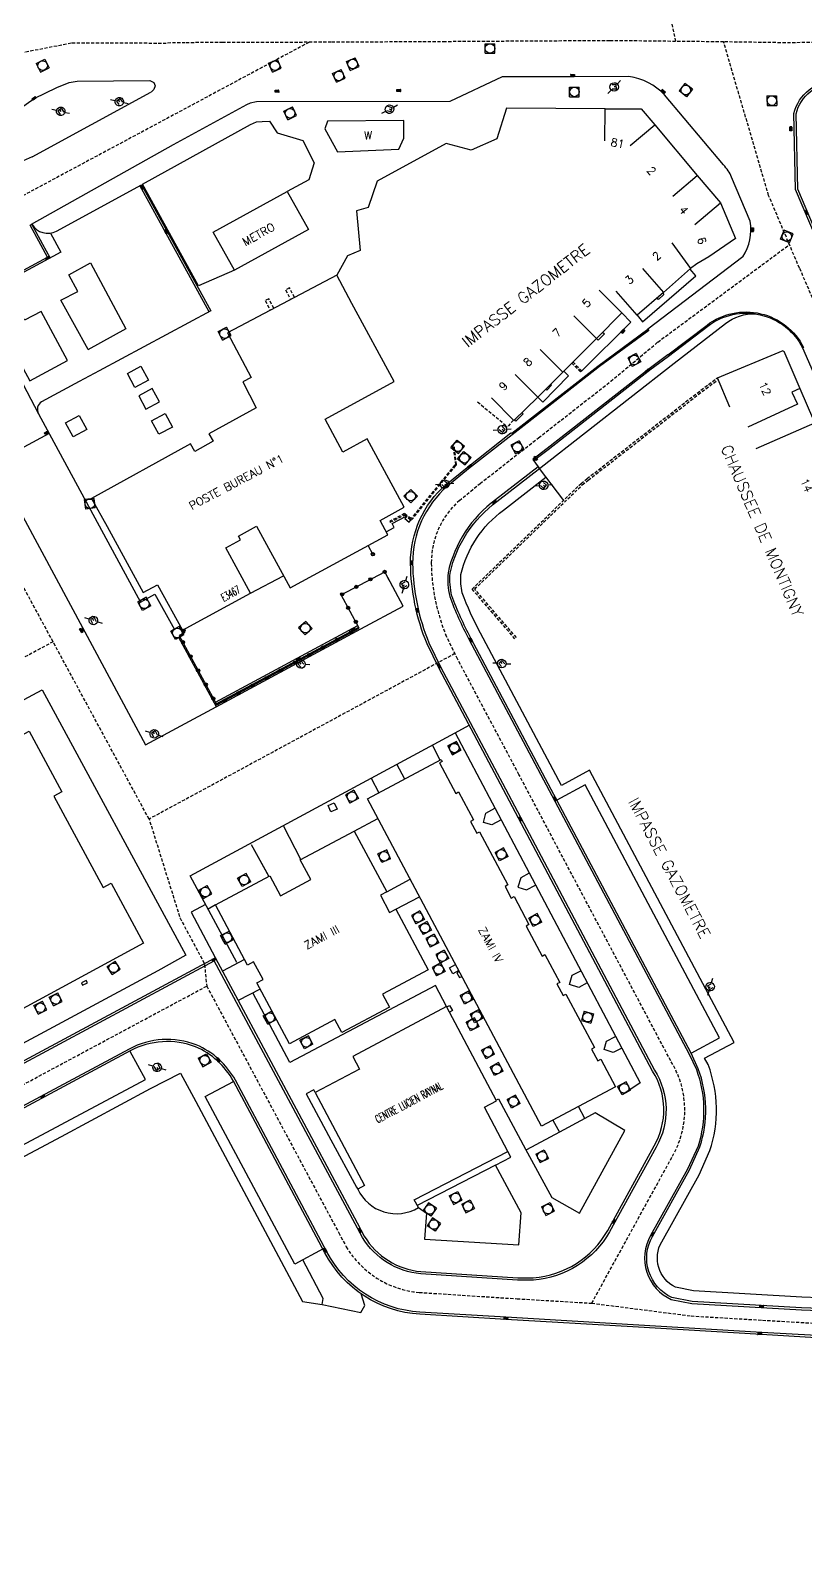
# Model space of a CAD drawing. Header units: millimetres. Extents: x 156998 to 158000, y 123000 to 124000.
# Drawn here: x 157484.7 to 157605.7, y 123261.2 to 123499.2 of the extents above; entities that cross this region are included whole.
import ezdxf
from ezdxf.enums import TextEntityAlignment as Align

# ---------------------------------------------------------------- set-up
doc = ezdxf.new("R2010")
doc.units = ezdxf.units.MM
doc.linetypes.add('DASHED', pattern=[0.75, 0.5, -0.25])
doc.layers.get('0').update_dxf_attribs({"linetype": 'CONTINUOUS'})
for name, color, linetype in [('W0001', 6, 'DASHED'), ('W0008', 7, 'CONTINUOUS'), ('W0100', 7, 'CONTINUOUS'), ('W0112', 1, 'DASHED'), ('W0302', 3, 'CONTINUOUS'), ('W0322', 7, 'CONTINUOUS'), ('W0334', 7, 'CONTINUOUS'), ('W0400', 7, 'CONTINUOUS'), ('W0420', 7, 'CONTINUOUS'), ('W0471', 7, 'CONTINUOUS'), ('W0984', 7, 'CONTINUOUS'), ('W0989', 7, 'CONTINUOUS'), ('W0991', 7, 'CONTINUOUS'), ('W1102', 7, 'CONTINUOUS')]:
    doc.layers.add(name, color=color, linetype=linetype)
doc.styles.get("Standard").update_dxf_attribs({"font": 'romans.shx', "width": 0.85})

# ---------------------------------------------------------------- blocks, each defined once
blk = doc.blocks.new('T420')
for p, q in [((0.75, 0.75), (-0.75, 0.75)), ((-0.75, 0.75), (-0.75, -0.75)), ((0.75, 0.75), (0.75, -0.75)), ((0.75, -0.75), (-0.75, -0.75))]:
    blk.add_line(p, q)
blk.add_ellipse((0, 0), major_axis=(-0.53, 0.53), ratio=1, start_param=3.926991, end_param=10.210176)
blk = doc.blocks.new('T400')
for p, q in [((-0.15, 0.3), (0.15, 0.3)), ((-0.15, -0.25), (-0.15, 0.3)), ((-0.15, 0.15), (0.15, 0.15)), ((-0.15, 0), (0.15, 0)), ((0.15, 0.3), (0.15, -0.25)), ((-0.15, -0.15), (0.15, -0.15)), ((-0.15, -0.25), (-0.15, -0.3)), ((-0.15, -0.3), (0.15, -0.3)), ((0.15, -0.3), (0.15, -0.25))]:
    blk.add_line(p, q)
blk = doc.blocks.new('T471')
for p, q in [((-0.333334, 0.333334), (-0.333334, -0.333334)), ((-0.333334, 0.333334), (0.333334, 0.333334)), ((-0.333334, 0), (0, 0)), ((0.500001, 0.500001), (1.000002, 1.000002)), ((-0.500001, -0.500001), (-1.000002, -1.000002)), ((-0.333334, -0.333334), (0.333334, -0.333334))]:
    blk.add_line(p, q)
blk.add_ellipse((0, 0), major_axis=(0.471405, 0.471405), ratio=1, start_param=5.4977871438, end_param=11.780972451)
blk = doc.blocks.new('t322o')
at = {"color": 0, "linetype": 'Continuous'}
for radius in [0.25, 0.15]:
    blk.add_circle((0, 0), radius, dxfattribs=at)

msp = doc.modelspace()

# ---------------------------------------------------------------- linework, layer by layer
at = {"layer": 'W0001'}
for points in [[(157578.19, 123531.76), (157585.39, 123497.49, -0.393064)], [(157604.77, 123462.05), (157599.95, 123473.43), (157592.92, 123497.41, -0.353818)], [(157480.81, 123471.95, -0.069839), (157470.29, 123460.71), (157438.22, 123443.42), (157403.13, 123424.51, 0.240092), (157396.57, 123414.99, 0.155676), (157397.76, 123407.16), (157399.15, 123404.49), (157413.07, 123378.62), (157419.51, 123366.65), (157426.31, 123354.25), (157427.08, 123352.83), (157440.87, 123327.23, 0.420519), (157458.88, 123321.27), (157512.18, 123349.88), (157532.8, 123311.35), (157533.97, 123309.16, 0.240605), (157545.37, 123302.02), (157560.65, 123301.03), (157572.33, 123300.34), (157587.84, 123298.35), (157598.99, 123297.68), (157607.5, 123297.19)], [(157604.77, 123462.05), (157613.88, 123440.88), (157623.36, 123418.72), (157628.73, 123406.17), (157630.94, 123400.68, -0.021797), (157640.61, 123367.47), (157646.54, 123344.64), (157651.08, 123327), (157651.67, 123325.02), (157655.63, 123312.42), (157659.09, 123302.14), (157666.35, 123287.26), (157676, 123267.79), (157687.08, 123245.3), (157687.97, 123242.99), (157706.28, 123205.67), (157711.3, 123195.49, -0.021177), (157719.71, 123173.9, -0.033563), (157730.22, 123136.56), (157732.5, 123124.81), (157736.92, 123099.46), (157744.77, 123054.45), (157754.21, 123000)], [(157572.33, 123300.34), (157584.93, 123323.3, 0.276548), (157584.65, 123338.21), (157560.95, 123382.93), (157551.36, 123400.99), (157549.55, 123404.71, -0.093691), (157547.26, 123415.96, -0.217665), (157551.65, 123425.76), (157554.88, 123428.4), (157564.02, 123435.56), (157575.3, 123444.38), (157582.64, 123450.51)]]:
    msp.add_lwpolyline(points, format="xyb", dxfattribs=at)
for points in [[(157856.74, 123526.07), (157842.84, 123522.11), (157832.67, 123519.6), (157824.77, 123517.72), (157803.93, 123513.32), (157788.99, 123510.41), (157771.61, 123507.33), (157761.98, 123505.83), (157738.53, 123502.7), (157714.62, 123500.05), (157698.13, 123498.7), (157693.24, 123498.4), (157671.43, 123497.59), (157657.19, 123497.45), (157639.48, 123497.37), (157621.38, 123497.35), (157601.82, 123497.28), (157592.92, 123497.41), (157575.15, 123497.6), (157549.46, 123497.44), (157531.64, 123497.35), (157514.7, 123497.32), (157508.83, 123497.28), (157506.03, 123497.23)], [(157460.45, 123496.51), (157481.68, 123495.43), (157491.12, 123497.27), (157506.04, 123497.23)], [(157582.64, 123450.51), (157603.28, 123465.8)], [(157488.18, 123403.68), (157419.51, 123366.65)]]:
    msp.add_lwpolyline(points, dxfattribs=at)
at = {"layer": 'W0001', "flags": 128}
for points in [[(157528.15, 123497.34), (157480.81, 123471.95)], [(157503.18, 123375.98), (157460.23, 123455.29)], [(157550.95, 123401.84), (157503.18, 123375.98), (157508.02, 123360.49), (157511.82, 123353.42), (157512.18, 123349.88)]]:
    msp.add_lwpolyline(points, dxfattribs=at)
at = {"layer": 'W0008'}
msp.add_line((157484.93, 123479.45), (157503.46, 123489.57), dxfattribs=at)
for points in [[(157608.62, 123463.84), (157604.16, 123474.34), (157603.88, 123486.21, -0.336128), (157610.39, 123491.43), (157631.57, 123491.47), (157670.7, 123491.75, 0.02639), (157716.86, 123494.41), (157729.39, 123495.75, -0.2445), (157736.3, 123491.28), (157736, 123491.08), (157741.33, 123477.19)], [(157595.93, 123463.84, 0.189833), (157597.06, 123469.38), (157594.17, 123476.26, 0.095956), (157592.89, 123478.18), (157583.7, 123489.13, 0.170819), (157578.14, 123492), (157569.57, 123491.97), (157558.31, 123491.94), (157550.16, 123488.11), (157519.96, 123488.05), (157518.99, 123487.86), (157518.4, 123487.6), (157506.92, 123481.33), (157484.77, 123468.86)], [(157478.03, 123401.63), (157429.85, 123375.69, -0.390352), (157416.33, 123379.03), (157415.48, 123380.57), (157400.96, 123407.52), (157399.99, 123409.62, -0.074917), (157399.43, 123412.91, -0.072747), (157399.83, 123415.85, -0.208249), (157404.97, 123422.11), (157452.23, 123447.66), (157474.92, 123459.87), (157477.85, 123458.68), (157487.32, 123463.78), (157486.32, 123465.59), (157484.62, 123468.78), (157484.77, 123468.86)], [(157595.93, 123463.84, -0.052556), (157595.93, 123463.84), (157581.09, 123452.53)], [(157584.2, 123448.49), (157590.33, 123453.17, -0.468427), (157605.41, 123449.66), (157605.26, 123449.6), (157609.8, 123439.13), (157619.28, 123416.98), (157624.63, 123404.47), (157626.78, 123399.14, -0.021738), (157636.31, 123366.38), (157642.24, 123343.53), (157646.73, 123326.09), (157647.11, 123323.69), (157647.26, 123323.71, -0.272484), (157645.12, 123319.29), (157635.23, 123312.17), (157625.15, 123304.83)], [(157581.09, 123452.53), (157581.23, 123452.33), (157573.51, 123446.68), (157562.22, 123437.85), (157553.06, 123430.68), (157549.77, 123427.99, 0.218723), (157544.34, 123415.93, 0.094505), (157546.89, 123403.51), (157548.76, 123399.66), (157558.37, 123381.57), (157582.12, 123336.75, -0.279429), (157582.38, 123324.73), (157575.12, 123311.5, -0.248898), (157563.2, 123303.95), (157560.75, 123303.95), (157545.6, 123304.93, -0.238406), (157536.51, 123310.6), (157535.37, 123312.72), (157513.37, 123353.83)], [(157584.2, 123448.49), (157581.29, 123446.31), (157565.37, 123433.88), (157563.1, 123432.15), (157563.95, 123431.04), (157557.31, 123425.85, 0.183686), (157549.87, 123414.46, 0.071054), (157550.13, 123410.76, 0.032826), (157553.13, 123404.1), (157566.58, 123378.77), (157587.54, 123339.27), (157588.66, 123336.84, -0.168044), (157588.93, 123324.89), (157587.29, 123321.29), (157581.52, 123310.9, 0.442775), (157584.75, 123300.92), (157587.96, 123300.27), (157605.06, 123299.29), (157609.38, 123299.14), (157611.66, 123299.15), (157611.65, 123299.25, 0.121993), (157622.08, 123302.69), (157625.15, 123304.83)], [(157480.82, 123396.4), (157432.75, 123370.47, 0.416407), (157428.36, 123356.57), (157429.65, 123354.22), (157443.46, 123328.56, 0.421405), (157457.52, 123323.85), (157513.37, 123353.83)], [(157607.41, 123295.27), (157598.88, 123295.76), (157578.77, 123296.97), (157558.9, 123298.14), (157545.49, 123298.95, -0.264881), (157530.95, 123308.38), (157516.66, 123335.17, 0.168634), (157510.55, 123340.71, 0.217914), (157500.08, 123340.05), (157486.19, 123332.59), (157460.7, 123318.91), (157458.73, 123317.96, -0.354688), (157439.32, 123323.87), (157438.12, 123325.98), (157432.14, 123336.95, 0.172126), (157424.32, 123343.72, 0.215736), (157411.38, 123342.9, 0.140199), (157405.19, 123336.96, 0.156378), (157403.25, 123327.46, 0.080887), (157405.04, 123321.76, 0.138552), (157406.89, 123319.63, 0.138552)]]:
    msp.add_lwpolyline(points, format="xyb", dxfattribs=at)
msp.add_lwpolyline([(157484.93, 123479.46), (157483.5, 123478.83), (157482.6, 123478.64), (157481.4, 123478.7), (157480.34, 123479.4), (157479.92, 123480.47), (157480, 123481.35), (157480.51, 123483.24), (157481.45, 123485.1), (157483.07, 123487.03), (157485.22, 123488.58), (157488.76, 123490.29), (157490.67, 123491.06), (157491.94, 123491.3), (157503.27, 123491.36), (157503.93, 123491.08), (157504.14, 123490.55), (157503.94, 123489.96), (157503.48, 123489.56)], dxfattribs=at)
at = {"layer": 'W0100'}
for points in [[(157574.37, 123481.97), (157574.4, 123486.97), (157580.05, 123486.94), (157582.16, 123484.44), (157588.81, 123476.55), (157592.44, 123472.26), (157594.8, 123466.7)], [(157594.8, 123466.7), (157590.59, 123463.84)], [(157590.59, 123463.84), (157588.74, 123462.71), (157587.77, 123462), (157583.53, 123458.27), (157579.42, 123454.69), (157576.12, 123458.44)], [(157534.83, 123456.53), (157532.5, 123460.96), (157515.44, 123451.96), (157519.13, 123444.96), (157517.82, 123444.28), (157519.91, 123440.25), (157512.53, 123436.19), (157513.17, 123435.01), (157510.3, 123433.43), (157509.65, 123434.6), (157494.2, 123426.09), (157496.62, 123421.71)], [(157573.49, 123458.62), (157577.03, 123455.08), (157573.04, 123451.09), (157567.81, 123445.83), (157563.91, 123441.92), (157560.15, 123438.23), (157556.65, 123441.8)], [(157496.62, 123421.71), (157502.27, 123411.37), (157504.5, 123412.6), (157508.4, 123405.47), (157519.03, 123411.28), (157515.15, 123418.38), (157517.44, 123419.63), (157517.13, 123420.19), (157519.94, 123421.73), (157525.19, 123412.11), (157540.49, 123420.37), (157540.49, 123420.39), (157539.26, 123422.65), (157543.02, 123424.7), (157537.22, 123435.37), (157533.46, 123433.33), (157530.67, 123438.47), (157541.46, 123444.33), (157534.83, 123456.53)], [(157593.88, 123440.32), (157591.95, 123444.93), (157602.2, 123449.2), (157602.26, 123449.07), (157602.35, 123449.11), (157604.84, 123443.24), (157603.59, 123442.66), (157604.44, 123440.82), (157596.69, 123437.23)], [(157597.98, 123433.86), (157607.15, 123437.87), (157608.66, 123434.32), (157610.86, 123429.21), (157613.78, 123422.39), (157615.87, 123417.65), (157620, 123408.06), (157622.96, 123401.39), (157624.95, 123394.88), (157629.18, 123380.6), (157631.07, 123374.62), (157632.76, 123367.88), (157634.14, 123362.7), (157635.63, 123356.86), (157636.8, 123352.38), (157632.08, 123350.63)], [(157564.49, 123327.99), (157537.31, 123379.13), (157548.81, 123385.27), (157548.97, 123385), (157548.52, 123384.76), (157551.07, 123379.97), (157551.52, 123380.21), (157553.84, 123375.85), (157553.38, 123375.61), (157554.36, 123373.78), (157554.81, 123374.01), (157559.23, 123365.7), (157558.78, 123365.46), (157559.76, 123363.63), (157560.21, 123363.87), (157562.52, 123359.51), (157562.07, 123359.27), (157564.57, 123354.58), (157565.01, 123354.81), (157567.32, 123350.46), (157566.88, 123350.23), (157567.86, 123348.4), (157568.3, 123348.63), (157572.74, 123340.28), (157572.3, 123340.05), (157573.27, 123338.22), (157573.72, 123338.45), (157576.02, 123334.12)], [(157576.02, 123334.12), (157564.49, 123327.99)]]:
    msp.add_lwpolyline(points, dxfattribs=at)
for points in [[(157531.07, 123485.01), (157530.63, 123483.81), (157532.61, 123480.23), (157542.17, 123480.67), (157542.99, 123482.37), (157542.97, 123485.15)], [(157528.08, 123468.09), (157516.51, 123461.74), (157513.17, 123467.66), (157524.74, 123474.01)], [(157450.38, 123340.68), (157442.69, 123354.94), (157441.5, 123354.3), (157436.39, 123363.84), (157484.44, 123389.73), (157489.57, 123380.25), (157488.32, 123379.57), (157496.03, 123365.31), (157497.27, 123365.98), (157502.33, 123356.61), (157454.31, 123330.54), (157449.19, 123340.04)], [(157549.57, 123382.79), (157549.57, 123382.79)], [(157533.27, 123342.61), (157532.19, 123344.64), (157525.09, 123340.85), (157520.02, 123350.37), (157521, 123350.89), (157519.51, 123353.68), (157518.53, 123353.16), (157513.55, 123362.56), (157522.05, 123367.1), (157523.69, 123364.01), (157528.42, 123366.53), (157526.77, 123369.62), (157535.22, 123374.1), (157540.29, 123364.59), (157539.31, 123364.07), (157540.74, 123361.38), (157541.72, 123361.9), (157546.78, 123352.41), (157539.65, 123348.61), (157540.73, 123346.58)]]:
    msp.add_lwpolyline(points, close=True, dxfattribs=at)
msp.add_lwpolyline([(157544.61, 123316.51), (157559.24, 123324.03), (157555.56, 123330.97), (157557.45, 123331.97), (157549.66, 123346.67), (157534.98, 123338.88), (157536.02, 123336.91), (157529.13, 123333.25), (157536.83, 123318.73), (157535.77, 123318.17, 0.446764), (157545.24, 123315.28)], format="xyb", close=True, dxfattribs=at)
at = {"layer": 'W0112'}
for points in [[(157522.67, 123455.77), (157521.88, 123457.28), (157521.32, 123456.98), (157522.11, 123455.48)], [(157525.9, 123457.48), (157525.11, 123458.98), (157524.5, 123458.66), (157525.29, 123457.16)], [(157569.37, 123447.4), (157570.75, 123446.03), (157570.57, 123445.86), (157569.2, 123447.23)], [(157588.78, 123442.55), (157591.95, 123444.93)], [(157588.96, 123442.31), (157592.07, 123444.65)], [(157560.33, 123404.14), (157553.63, 123411.92), (157570.65, 123428.41), (157571.6, 123429.18), (157588.78, 123442.55)], [(157560.56, 123404.33), (157554.04, 123411.9), (157570.85, 123428.19), (157571.78, 123428.94), (157588.96, 123442.31)], [(157560.08, 123438.3), (157559.09, 123437.18), (157558.87, 123437.38), (157558.92, 123437.44), (157554.5, 123441.1)]]:
    msp.add_lwpolyline(points, dxfattribs=at)
for points in [[(157550.68, 123434.06), (157551.03, 123431.32), (157551.2, 123431.34), (157550.86, 123434.08)], [(157551.02, 123431.15), (157550.89, 123431.27), (157544.11, 123422.92), (157543.08, 123423.71), (157540.77, 123422.5), (157540.85, 123422.35), (157543.07, 123423.5), (157544.14, 123422.68)]]:
    msp.add_lwpolyline(points, close=True, dxfattribs=at)
at = {"layer": 'W0302'}
msp.add_lwpolyline([(157530.24, 123300.14), (157536.28, 123298.89), (157536.9, 123299.97), (157536.29, 123301.8)], dxfattribs=at)
at = {"layer": 'W0322'}
for points in [[(157538.14, 123417.36), (157537.46, 123418.61)], [(157508.54, 123405.42), (157508.72, 123405.08), (157507.9, 123404.67), (157513.76, 123393.81), (157535.99, 123405.83), (157533.17, 123411.01), (157539.99, 123414.62), (157540.58, 123413.42)], [(157508.54, 123405.42), (157508.72, 123405.08), (157507.9, 123404.67), (157513.76, 123393.81), (157535.99, 123405.83), (157533.17, 123411.01), (157539.99, 123414.62), (157540.58, 123413.42)]]:
    msp.add_lwpolyline(points, dxfattribs=at)
at = {"layer": 'W0334'}
for points in [[(157609, 123463.84), (157604.51, 123474.42), (157604.23, 123486.17, -0.333946), (157610.39, 123491.08), (157631.57, 123491.12), (157670.7, 123491.4, 0.02639), (157716.89, 123494.06), (157729.36, 123495.39, -0.245351), (157736, 123491.08)], [(157484.87, 123468.92, 0.402391), (157488.73, 123467.85), (157502, 123475.1), (157512.8, 123455.37), (157495.38, 123445.99), (157492.26, 123444.34), (157486.39, 123441.19, 0.413745), (157485.92, 123439.31)], [(157487.76, 123467.53), (157489.42, 123464.57), (157477.89, 123458.38, 0.352467), (157477.06, 123455.64), (157482.86, 123445.06), (157485.92, 123439.31), (157501.82, 123409.89), (157504.08, 123411.12), (157507.16, 123405.58), (157506.63, 123405.27), (157507.21, 123404.12), (157507.79, 123404.42), (157513.68, 123393.55)], [(157584.32, 123448.33), (157590.45, 123453.01, -0.468152), (157605.26, 123449.6)], [(157585.2, 123447.19), (157593.23, 123453.39, -0.179293), (157597.88, 123454.92)], [(157512.01, 123362.64), (157509.73, 123361.42), (157513.5, 123354.34), (157535.68, 123312.89), (157536.8, 123310.8, 0.239107), (157545.62, 123305.28), (157560.76, 123304.3), (157563.19, 123304.3, 0.248598), (157574.81, 123311.67), (157582.08, 123324.9, 0.277816), (157581.83, 123336.6), (157558.08, 123381.42), (157548.47, 123399.52), (157546.59, 123403.38, -0.094589), (157544.02, 123415.93, -0.218822), (157549.56, 123428.24), (157552.86, 123430.93), (157559.69, 123436.31), (157559.86, 123436.28), (157573.28, 123446.74), (157581.09, 123452.53)], [(157625.06, 123304.95), (157621.96, 123302.87, -0.127258), (157611.29, 123299.47), (157611.29, 123299.47), (157609.39, 123299.46), (157605.07, 123299.62), (157588, 123300.59), (157584.85, 123301.23, -0.441286), (157581.8, 123310.74), (157587.58, 123321.15), (157589.23, 123324.78, 0.168479), (157588.96, 123336.96), (157587.84, 123339.42), (157566.88, 123378.93), (157553.43, 123404.26, -0.032715), (157550.46, 123410.85, -0.070093), (157550.2, 123414.41, -0.183426), (157557.52, 123425.58), (157564.43, 123430.98), (157585.2, 123447.19)], [(157567.58, 123381.23), (157554.93, 123405.05, -0.032121), (157552.09, 123411.33, -0.064526), (157551.89, 123414.17, -0.181931), (157558.54, 123424.22), (157565.15, 123429.39)], [(157607.89, 123301.19), (157605.15, 123301.29), (157588.22, 123302.25), (157585.39, 123302.83, -0.431483), (157583.25, 123309.92), (157589.08, 123320.39), (157590.79, 123324.17, 0.170558), (157590.51, 123337.61), (157589.94, 123338.62), (157594.59, 123341.09), (157571.97, 123383.62), (157567.58, 123381.23)], [(157432.9, 123370.17, 0.416326), (157428.66, 123356.73), (157429.95, 123354.38), (157443.76, 123328.72, 0.421532), (157457.36, 123324.15), (157513.49, 123354.32)], [(157607.4, 123294.93), (157598.86, 123295.42), (157578.75, 123296.63), (157558.88, 123297.81), (157545.47, 123298.62, -0.264842), (157530.65, 123308.23), (157516.37, 123335.01, 0.168472), (157510.43, 123340.4, 0.217782), (157500.24, 123339.76), (157486.35, 123332.3), (157460.85, 123318.61), (157458.86, 123317.65, -0.355092), (157439.04, 123323.69), (157437.83, 123325.82), (157431.85, 123336.78, 0.172046), (157424.2, 123343.41, 0.215709), (157411.54, 123342.61, 0.140162), (157405.48, 123336.79, 0.156393), (157403.59, 123327.49, 0.080946), (157405.35, 123321.9)]]:
    msp.add_lwpolyline(points, format="xyb", dxfattribs=at)
for points in [[(157574.4, 123486.97), (157559, 123487.04), (157557.48, 123482.26), (157553.47, 123480.47), (157549.58, 123481.56), (157538.79, 123475.66), (157537.41, 123471.54), (157535.58, 123471), (157536.16, 123464.82), (157534.19, 123463.96), (157532.5, 123460.96)], [(157516.51, 123461.74), (157510.92, 123459.3), (157502.16, 123475.19), (157519.03, 123484.49), (157519.94, 123484.93), (157520.86, 123484.99), (157522, 123485), (157523.21, 123483.21), (157527.18, 123481.98), (157528.97, 123478.52), (157528.11, 123475.85), (157524.74, 123474.01)], [(157487.71, 123463.65), (157486.56, 123465.73), (157484.87, 123468.92)], [(157493.67, 123449.33), (157489.41, 123457.06), (157492.05, 123458.42), (157490.62, 123461.04), (157494.02, 123462.89), (157499.57, 123452.58), (157493.6, 123449.29)], [(157579.42, 123454.69), (157580.27, 123453.68), (157588.59, 123460.87), (157587.67, 123461.92)], [(157583.41, 123458.16), (157583.6, 123457.94), (157582.74, 123457.17), (157582.54, 123457.4)], [(157484.53, 123444.43), (157490.45, 123447.63), (157486.33, 123455.31), (157483.72, 123453.94), (157482.32, 123456.58), (157478.94, 123454.79), (157484.53, 123444.43)], [(157577.03, 123455.08), (157578.41, 123453.61), (157570.75, 123446.03)], [(157574.02, 123452.06), (157574.29, 123451.79), (157573.3, 123450.79), (157573.04, 123451.09)], [(157563.22, 123431.99), (157565.49, 123433.72), (157581.41, 123446.16), (157584.32, 123448.33)], [(157567.94, 123445.97), (157568.7, 123445.22), (157564.68, 123441.13), (157563.91, 123441.92)], [(157565.9, 123443.92), (157566.06, 123443.75), (157565.3, 123443.01), (157565.14, 123443.16)], [(157604.84, 123443.24), (157606.96, 123438.3)], [(157561.42, 123439.48), (157561.61, 123439.29), (157560.48, 123438.16), (157560.29, 123438.36)], [(157487.58, 123436.23), (157478.94, 123431.58), (157493.12, 123405.24), (157502.64, 123387.6), (157513.67, 123393.54), (157536.24, 123405.72), (157542.89, 123409.26), (157540.04, 123414.51)], [(157563.95, 123431.04), (157564.11, 123430.74), (157567.91, 123425.76)], [(157540.23, 123420.87), (157541.48, 123421.54), (157541.14, 123422.15), (157543.31, 123423.31)], [(157543.4, 123423.25), (157543.14, 123422.92), (157543.81, 123422.36), (157544.08, 123422.72)], [(157519.03, 123411.28), (157524.16, 123414.01)], [(157504.28, 123410.76), (157507.16, 123405.58)], [(157513.53, 123394.23), (157535.77, 123406.24)], [(157513.67, 123393.97), (157535.92, 123405.97)], [(157439.02, 123352.97), (157431.64, 123366.82), (157486.48, 123396.18), (157508.94, 123354.69), (157504.57, 123352.29), (157453.98, 123325.1), (157449.88, 123332.76), (157443.93, 123343.77)], [(157486.48, 123396.18), (157508.94, 123354.69), (157504.57, 123352.29)], [(157550.97, 123389.44), (157553.19, 123390.63)], [(157516.87, 123353.58), (157509.62, 123367.09), (157550.97, 123389.44), (157579.88, 123334.79), (157577.17, 123332.97)], [(157548.67, 123385.2), (157547.43, 123387.53)], [(157543.11, 123382.23), (157541.9, 123384.54)], [(157537.87, 123382.36), (157539.05, 123380.06)], [(157587.84, 123339.42), (157592.3, 123341.8), (157571.28, 123381.31), (157566.89, 123378.92)], [(157558.15, 123375.86), (157556.7, 123375.09), (157555.39, 123375.45), (157555.76, 123376.91), (157557.19, 123377.67)], [(157526.89, 123369.68), (157524.24, 123374.84)], [(157519.13, 123372.03), (157521.77, 123367.19)], [(157519.13, 123372.03), (157521.87, 123367)], [(157540.29, 123364.59), (157543.98, 123366.57)], [(157562.57, 123367.51), (157561.24, 123366.8), (157560.77, 123365.33), (157562.12, 123364.9), (157563.55, 123365.66)], [(157513.55, 123362.56), (157512.4, 123361.9)], [(157541.72, 123361.9), (157545.42, 123363.85)], [(157518.08, 123354.02), (157514.64, 123352.2)], [(157551.56, 123352.3), (157550.63, 123351.8), (157550.11, 123352.76), (157551.06, 123353.26)], [(157571.63, 123350.39), (157570.29, 123349.68), (157568.87, 123350.15), (157569.28, 123351.58), (157570.62, 123352.29)], [(157549.66, 123346.67), (157547.92, 123349.99), (157525.14, 123337.95), (157519.4, 123348.81)], [(157551.64, 123352.15), (157551.26, 123351.95), (157551.67, 123351.2), (157552.04, 123351.4)], [(157520.54, 123349.41), (157517.1, 123347.61)], [(157549.68, 123346.63), (157550.11, 123346.86), (157550.55, 123346.06), (157550.11, 123345.82)], [(157577.02, 123340.19), (157575.68, 123339.49), (157574.24, 123339.96), (157574.62, 123341.27), (157576.05, 123342.02)], [(157460.83, 123318.48), (157463.03, 123314.21), (157502.61, 123335.28), (157500.22, 123339.65)], [(157463.03, 123314.21), (157463.82, 123312.75), (157489.51, 123326.4), (157503.4, 123333.86), (157508.08, 123336.28), (157510.47, 123331.83), (157527.15, 123300.59), (157530.24, 123300.14), (157530.39, 123301.08), (157527.17, 123307.11)], [(157511.96, 123332.64), (157516.37, 123334.99)], [(157529.13, 123333.25), (157528.91, 123333.67), (157527.73, 123333.04), (157531.58, 123325.85), (157535.56, 123318.45), (157535.77, 123318.17)], [(157530.36, 123308.81), (157525.94, 123306.45), (157511.96, 123332.64)], [(157557.39, 123332.08), (157557.75, 123332.27), (157561.96, 123324.4)], [(157557.75, 123332.27), (157561.96, 123324.4)], [(157571.24, 123329.19), (157570.24, 123331.05)], [(157561.96, 123324.42), (157566.07, 123316.86), (157570.39, 123314.4), (157577.51, 123327.31), (157572.84, 123330.06), (157571.24, 123329.19), (157567.26, 123327.05), (157562.11, 123324.29)], [(157566.24, 123328.92), (157567.26, 123327.05)], [(157545.24, 123315.28), (157546.49, 123314.4), (157546.2, 123310.35), (157560.91, 123309.46), (157561.28, 123314.46), (157557.3, 123321.89), (157559.69, 123323.13), (157559.24, 123324.03)]]:
    msp.add_lwpolyline(points, dxfattribs=at)
at = {"layer": 'W0334', "flags": 128}
for points in [[(157512.54, 123455.23), (157501.74, 123474.96)], [(157551.2, 123431.34), (157551.02, 123431.15)], [(157535.22, 123374.1), (157538.93, 123376.07)], [(157557.3, 123321.89), (157545.07, 123315.6)]]:
    msp.add_lwpolyline(points, dxfattribs=at)
for points in [[(157501.91, 123446.75), (157503.08, 123444.55), (157500.96, 123443.42), (157499.79, 123445.62)], [(157491.34, 123435.68), (157490.13, 123437.88), (157492.26, 123439.05), (157493.47, 123436.85)]]:
    msp.add_lwpolyline(points, close=True, dxfattribs=at)
at = {"layer": 'W0334'}
for points in [[(157504.81, 123441.15), (157503.67, 123443.25), (157501.56, 123442.1), (157502.69, 123440.01)], [(157504.69, 123436.1), (157503.57, 123438.22), (157505.7, 123439.34), (157506.82, 123437.22)], [(157531.14, 123378.1), (157532.11, 123378.54), (157532.55, 123377.55), (157531.58, 123377.12)], [(157492.79, 123350.02), (157493.55, 123350.39), (157493.36, 123350.77), (157492.6, 123350.4)]]:
    msp.add_lwpolyline(points, close=True, dxfattribs=at)
at = {"layer": 'W1102'}
for p, q in [((157578.34, 123481.21), (157582.16, 123484.44)), ((157584.98, 123473.33), (157588.81, 123476.55)), ((157588.44, 123468.88), (157592.44, 123472.26)), ((157584.81, 123466.04), (157587.77, 123462)), ((157580.23, 123462.02), (157583.53, 123458.27)), ((157569.5, 123454.62), (157573.04, 123451.09)), ((157564.27, 123449.36), (157567.81, 123445.83)), ((157560.37, 123445.45), (157563.91, 123441.92))]:
    msp.add_line(p, q, dxfattribs=at)

# ---------------------------------------------------------------- block references
at = {"layer": 'W0322'}
for p, rotation in [((157538.14, 123417.36), 118.6587659202879), ((157539.97, 123414.61), 27.91452025364877), ((157535.55, 123412.27), 27.91452025364877), ((157537.76, 123413.44), 27.91452025364877), ((157533.34, 123411.1), 27.91452025364877), ((157534.28, 123408.98), 118.5723061308779), ((157535.47, 123406.79), 118.5723061308779), ((157508.54, 123405.42), 297.122240812414), ((157508.54, 123405.42), 297.122240812414), ((157534.75, 123405.16), 28.40934817637876), ((157508.47, 123403.61), 298.334286238227), ((157508.47, 123403.61), 298.334286238227), ((157530.35, 123402.78), 28.40934817637876), ((157532.55, 123403.97), 28.40934817637876), ((157509.66, 123401.41), 298.334286238227), ((157509.66, 123401.41), 298.334286238227), ((157525.95, 123400.4), 28.40934817637876), ((157528.15, 123401.59), 28.40934817637876), ((157510.85, 123399.21), 298.334286238227), ((157510.85, 123399.21), 298.334286238227), ((157521.55, 123398.02), 28.40934817637876), ((157523.75, 123399.21), 28.40934817637876), ((157512.03, 123397.01), 298.334286238227), ((157513.22, 123394.81), 298.334286238227), ((157517.16, 123395.64), 28.40934817637876), ((157519.35, 123396.83), 28.40934817637876), ((157514.96, 123394.45), 28.40934817637876), ((157514.96, 123394.45), 28.40934817637876)]:
    msp.add_blockref('t322o', p, dxfattribs=dict(at, rotation=rotation))
at = {"layer": 'W0400'}
for p, rotation in [((157569.33, 123492.17), 270.186416232498), ((157485.22, 123488.58), 125.6979035590531), ((157523.17, 123489.71), 93.32344699148776), ((157542.18, 123489.81), 90.07254172081234), ((157583.51, 123489.66), 225.0124658925438), ((157603.43, 123483.82), 181.3785700073352), ((157502.07, 123474.66), 207.849116511907), ((157605.87, 123470.71), 202.987007780631), ((157505.85, 123467.74), 208.3080349213537), ((157597.45, 123468.07), 0.1619416066332402), ((157487.31, 123463.61), 118.2348096565889), ((157577.17, 123452.21), 317.6474281327825), ((157580.99, 123445.98), 127.9841948974189), ((157487.16, 123436.36), 118.2784920311299), ((157553.24, 123431.07), 309.0101054544746), ((157563.56, 123432.31), 217.650232475726), ((157557.15, 123425.51), 133.7476857017572), ((157544.18, 123416.03), 0.3260258180246555), ((157545.07, 123408.56), 196.4392517647186), ((157492.61, 123405.49), 28.29699886415899), ((157492.61, 123405.49), 28.29699886415899), ((157535.05, 123405.67), 119.5289522124956), ((157553.42, 123403.95), 207.980795967435), ((157526.47, 123401.04), 120.2679686817759), ((157548.47, 123399.88), 26.02658828818489), ((157566.59, 123379.12), 207.945461431233), ((157561.12, 123376.01), 27.82276251036494), ((157513.3, 123354.04), 298.8475804865516), ((157513.99, 123338.33), 219.086097379229), ((157486.58, 123332.62), 118.2182251749176), ((157536.11, 123311.72), 28.08450147980093), ((157575.77, 123313.1), 136.8468706243038), ((157581.82, 123311.12), 330.946268300094), ((157530.66, 123308.58), 209.821911895215), ((157598.88, 123299.83), 86.86558797514938), ((157558.89, 123297.98), 266.6182648883489), ((157598.54, 123295.59), 266.726243078961)]:
    msp.add_blockref('T400', p, dxfattribs=dict(at, rotation=rotation))
at = {"layer": 'W0420'}
for p, rotation in [((157556.44, 123496.38), 180.186416232498), ((157486.55, 123493.71), 116.514416629894), ((157522.83, 123493.69), 203.913304989905), ((157532.82, 123492.1), 205.1537081505899), ((157534.98, 123493.95), 203.913304989905), ((157569.62, 123489.6), 180.186416232498), ((157587.01, 123489.88), 321.6070298198429), ((157600.45, 123488.23), 91.37857000733517), ((157525.21, 123486.25), 205.1537081505899), ((157602.79, 123467), 247.573438432357), ((157514.97, 123451.83), 207.796208940345), ((157578.96, 123447.72), 28.50797738857516), ((157551.39, 123434.15), 140.407026226621), ((157552.43, 123432.36), 140.407026226621), ((157560.7, 123434.08), 28.50797738857516), ((157493.93, 123425.24), 277.467771554745), ((157493.93, 123425.24), 277.467771554745), ((157544.04, 123426.43), 225.089620900605), ((157502.43, 123409.61), 298.50495764562), ((157502.43, 123409.61), 298.50495764562), ((157507.59, 123405.06), 298.50495764562), ((157507.59, 123405.06), 298.50495764562), ((157527.6, 123405.81), 312.281355162216), ((157550.85, 123387.09), 296.0265882881849), ((157550.87, 123387.05), 118.047984131649), ((157534.87, 123379.48), 28.10087976483966), ((157558.23, 123370.46), 297.822762510365), ((157539.91, 123370.16), 294.0018668121099), ((157518.03, 123366.46), 298.5485568891839), ((157511.97, 123364.57), 209.921538453568), ((157545.18, 123360.62), 27.81902272431507), ((157546.28, 123358.94), 27.81902272431507), ((157563.5, 123360.2), 297.9120787526219), ((157515.35, 123357.45), 207.885704448195), ((157547.41, 123356.98), 27.81902272431507), ((157548.97, 123354.49), 27.81902272431507), ((157497.65, 123352.73), 213.08479411437), ((157548.4, 123352.48), 27.81902272431507), ((157486.2, 123346.5), 205.8410151783119), ((157488.58, 123347.81), 205.8410151783119), ((157552.78, 123348.08), 297.638697450018), ((157522.02, 123344.95), 208.712671106723), ((157554.33, 123345.17), 297.638697450018), ((157571.66, 123345.02), 73.82544820220576), ((157553.7, 123343.91), 297.638697450018), ((157527.75, 123341.1), 298.0401929618989), ((157556.13, 123339.55), 297.638697450018), ((157511.86, 123338.3), 118.136845936687), ((157557.46, 123336.91), 297.638697450018), ((157577.38, 123333.91), 298.019333077823), ((157560.11, 123331.84), 297.9174528789009), ((157564.58, 123323.3), 116.505614645004), ((157551.05, 123316.78), 116.505614645004), ((157547.01, 123314.99), 325.087439989277), ((157553.01, 123315.46), 116.505614645004), ((157565.47, 123315.04), 116.505614645004), ((157547.66, 123312.62), 325.087439989277)]:
    msp.add_blockref('T420', p, dxfattribs=dict(at, rotation=rotation))
at = {"layer": 'W0471'}
for p, rotation in [((157575.83, 123490.37), 180.186416232498), ((157489.39, 123486.55), 303.042035625214), ((157498.54, 123488.07), 303.042035625214), ((157540.73, 123486.89), 164.340599412723), ((157558.35, 123436.83), 140.407026226621), ((157549.35, 123428.32), 140.407026226621), ((157564.81, 123428.12), 140.407026226621), ((157543.06, 123412.6), 28.02840674270256), ((157494.48, 123407.01), 298.296998864159), ((157494.48, 123407.01), 298.296998864159), ((157526.89, 123400.2), 312.281355162216), ((157558.27, 123400.28), 312.281355162216), ((157503.99, 123389.29), 298.444147334016), ((157503.99, 123389.29), 298.444147334016), ((157590.83, 123349.79), 28.17644966414737), ((157504.45, 123337.18), 118.672683818049)]:
    msp.add_blockref('T471', p, dxfattribs=dict(at, rotation=rotation))

# ---------------------------------------------------------------- texts
at = {"layer": 'W0984'}
for s, rotation, p in [('W', 0.6649, (157537.4, 123482.81)), ('METRO', 28.7495, (157520.28, 123467.33)), ('POSTE BUREAU N%%D1', 27.7962, (157516.84, 123428.65)), ('ZAMI III', 27.8324, (157530.14, 123357.51)), ('ZAMI IV', 297.989, (157556.53, 123356.33))]:
    msp.add_text(s, height=1.25, rotation=rotation, dxfattribs=at).set_placement(p, align=Align.MIDDLE)
at = {"layer": 'W0984', "width": 0.5}
for s, rotation, p in [('E3467', 28.6636, (157515.92, 123411.22)), ('CENTRE LUCIEN RAYNAL', 27.9175, (157543.77, 123331.71))]:
    msp.add_text(s, height=1.25, rotation=rotation, dxfattribs=at).set_placement(p, align=Align.MIDDLE)
at = {"layer": 'W0989'}
for s, rotation, p in [('IMPASSE GAZOMETRE', 37.9771, (157562.02, 123457.78)), ('CHAUSSEE DE MONTIGNY', 293.2204, (157598.96, 123421.02)), ('IMPASSE GAZOMETRE', 297.9208, (157584.45, 123368.35))]:
    msp.add_text(s, height=1.75, rotation=rotation, dxfattribs=at).set_placement(p, align=Align.MIDDLE)
at = {"layer": 'W0991'}
for s, rotation, p in [('81', 349.1816, (157576.36, 123481.59)), ('2', 310.1132, (157581.66, 123477.27)), ('4', 307.8645, (157586.71, 123471.11)), ('6', 293.0635, (157589.51, 123466.36)), ('2', 41.3715, (157582.44, 123463.97)), ('3', 41.0675, (157578.19, 123460.25)), ('5', 45.0758, (157571.5, 123456.62)), ('7', 45.106, (157566.89, 123451.99)), ('8', 45.0861, (157562.33, 123447.41)), ('9', 44.4947, (157558.52, 123443.63)), ('12', 293.8982, (157599.38, 123443.23)), ('14', 293.2204, (157605.88, 123428.13))]:
    msp.add_text(s, height=1.25, rotation=rotation, dxfattribs=at).set_placement(p, align=Align.MIDDLE)

doc.saveas('drawing.dxf')
